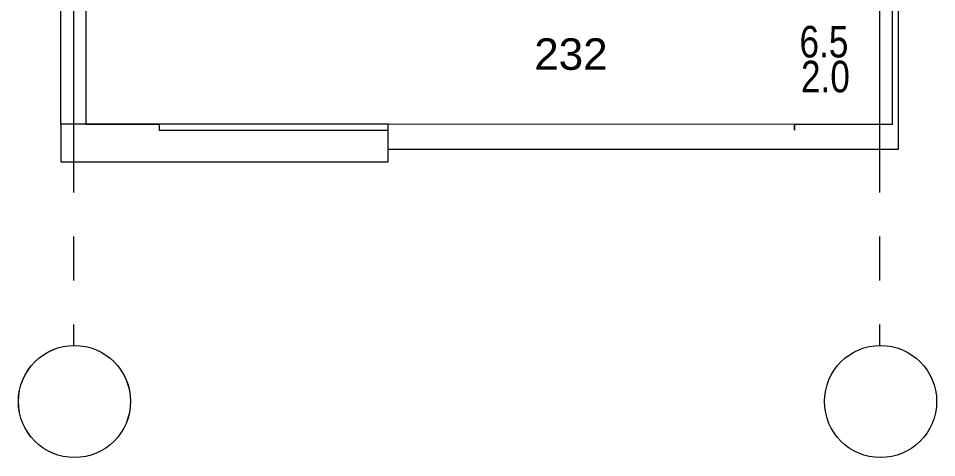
# Model space of a CAD drawing. Header units: millimetres. Extents: x -7566 to 51834, y -19356 to 38606.
# Drawn here: x -435 to 6855, y -3998 to -513 of the extents above; entities that cross this region are included whole.
import ezdxf

# ---------------------------------------------------------------- set-up
doc = ezdxf.new("R2010")
doc.units = ezdxf.units.MM
doc.linetypes.add('CENTER2', pattern=[28.575, 19.05, -3.175, 3.175, -3.175])
doc.linetypes.add('STROT', pattern=[1.7, 0.5, -1.2])
for name, color, linetype, lineweight in [('++++обратка', 5, 'Continuous', 30), ('оси', 6, 'STROT', 9), ('размеры2', 5, 'Continuous', 9), ('РП-АР_Площадь', 3, 'Continuous', 30), ('текст', 224, 'Continuous', 25)]:
    doc.layers.add(name, color=color, linetype=linetype, lineweight=lineweight)
doc.layers.get('++++обратка').off()
doc.styles.add('arial', font='arial.ttf')

# ---------------------------------------------------------------- blocks, each defined once
blk = doc.blocks.new('89898989')
at = {"layer": 'оси', "color": 252, "linetype": 'CENTER2', "lineweight": 13, "ltscale": 110, "true_color": 0x939598}
for points in [[(-733128.4, 588594.1), (-733128.4, 566424.7)], [(-726728.4, 588594.1), (-726728.4, 566424.7)], [(-726727.7, 588594.1), (-726727.7, 566424.7)]]:
    blk.add_lwpolyline(points, dxfattribs=at)
at = {"layer": 'размеры2', "color": 252, "lineweight": 20, "ltscale": 110, "true_color": 0x939598}
for centre in [(-733120, 565979.8), (-733119.4, 565979.8), (-726720, 565979.8), (-726720, 565979.8)]:
    blk.add_circle(centre, 445, dxfattribs=at)
at = {"layer": 'РП-АР_Площадь', "color": 252, "lineweight": 5, "ltscale": 20, "true_color": 0x939598}
for points in [[(-733028.4, 568181.6), (-733228.4, 568181.6), (-733228.4, 569097.3), (-733028.4, 569097.3)], [(-733228.4, 567881.6), (-730628.6, 567881.4), (-730628.6, 568181.4), (-733228.4, 568181.6)]]:
    blk.add_lwpolyline(points, close=True, dxfattribs=at)
for points in [[(-733028.4, 569130.6), (-733028.3, 568181.6), (-732448.4, 568181.6), (-732448.4, 568131.6), (-730628.6, 568131.6), (-730628.6, 568181.6), (-727404.7, 568181.7), (-727404.7, 568131.5), (-727404.7, 568131.6), (-727404.7, 568181.6), (-726625, 568181.6), (-726625, 569102.4), (-733028.4, 569100.4)], [(-730628.6, 567981.6), (-726578.4, 567981.6), (-726578.4, 569128)]]:
    blk.add_lwpolyline(points, dxfattribs=at)
at = {"layer": 'текст', "color": 252, "true_color": 0x939598, "style": 'arial', "width": 0.8}
for s, p in [('6.5', (-727363.6, 568709.7)), ('2.0', (-727351.9, 568433.1))]:
    blk.add_text(s, height=250, rotation=359.99989, dxfattribs=at).set_placement(p)
at = {"layer": 'текст', "color": 252, "true_color": 0x939598, "style": 'arial'}
blk.add_text('232', height=250, rotation=359.99989, dxfattribs=at).set_placement((-729469.5, 568611.4))

msp = doc.modelspace()

# ---------------------------------------------------------------- block references
at = {"layer": '++++обратка'}
msp.add_blockref('89898989', (733129.8, -569532.9), dxfattribs=at)

doc.saveas('drawing.dxf')
